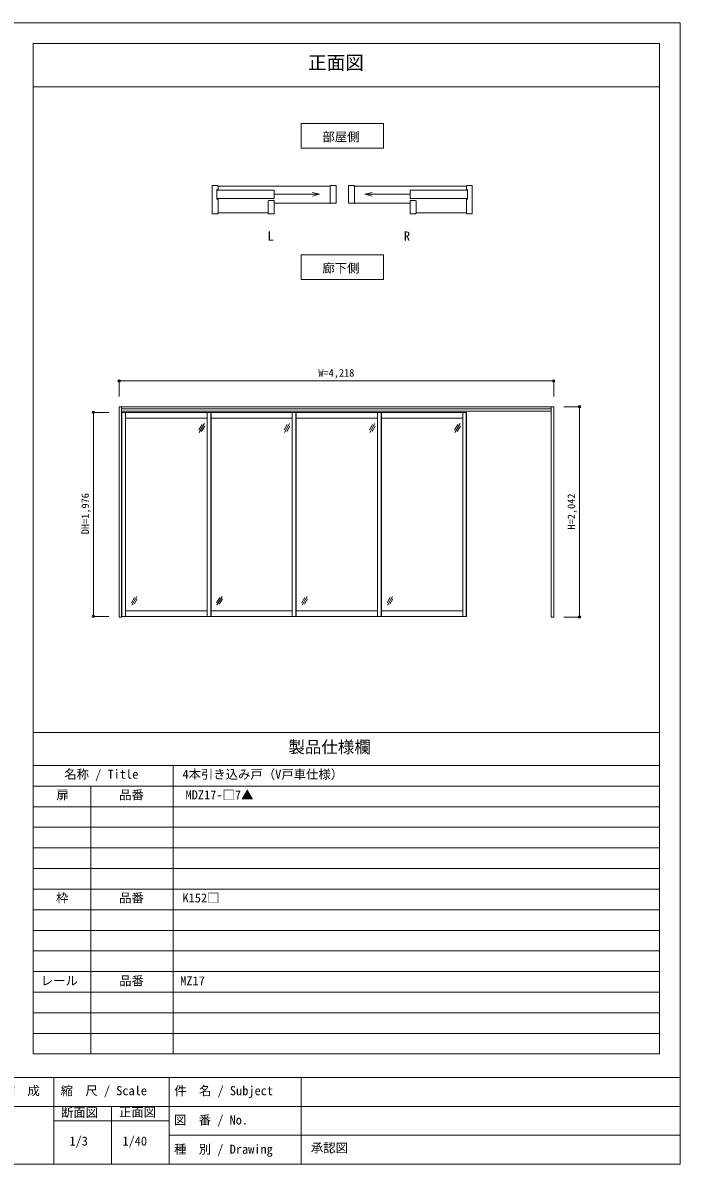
# Model space of a CAD drawing. Units: millimetres on the paper, enlarged 3 times, with parts at other scales. Extents: x -596 to 604, y -411 to 420.
# Drawn here: x 126 to 604, y -411 to 420 of the extents above; entities that cross this region are included whole.
import ezdxf
from ezdxf.enums import TextEntityAlignment as Align

# ---------------------------------------------------------------- set-up
doc = ezdxf.new("R2010")
doc.units = ezdxf.units.MM
doc.header["$LTSCALE"] = 3
doc.header["$PDMODE"] = 32
doc.header["$PDSIZE"] = 1.8
for name, color, linetype, lineweight in [('1-0_H-SYM', 7, 'Continuous', 20), ('1-1_0', 7, 'Continuous', 20), ('3-0', 7, 'Continuous', 20)]:
    doc.layers.add(name, color=color, linetype=linetype, lineweight=lineweight)
doc.styles.add('ＭＳ ゴシック', font='')
doc.styles.get('ＭＳ ゴシック').set_extended_font_data('MS Gothic')

msp = doc.modelspace()

# ---------------------------------------------------------------- linework, layer by layer
at = {"layer": '1-0_H-SYM'}
for p, q in [((133.5, -96.75), (133.5, 405)), ((133.5, -120.75), (589.5, -120.75))]:
    msp.add_line(p, q, dxfattribs=at)
at = {"layer": '1-1_0'}
for p, q in [((589.5, 405), (133.5, 405)), ((589.5, -330.75), (589.5, 405)), ((133.5, 373.5), (589.5, 373.5)), ((589.5, -96.75), (589.5, 373.5)), ((133.5, -330.75), (133.5, -96.75)), ((133.5, -96.75), (589.5, -96.75)), ((133.5, -96.75), (589.5, -96.75)), ((235.5, -330.75), (235.5, -120.75)), ((133.5, -135.75), (589.5, -135.75)), ((175.5, -330.75), (175.5, -135.75)), ((133.5, -150.75), (589.5, -150.75)), ((133.5, -165.75), (589.5, -165.75)), ((133.5, -180.75), (589.5, -180.75)), ((133.5, -195.75), (589.5, -195.75)), ((133.5, -210.75), (589.5, -210.75)), ((133.5, -225.75), (589.5, -225.75)), ((133.5, -240.75), (589.5, -240.75)), ((133.5, -255.75), (589.5, -255.75)), ((133.5, -270.75), (589.5, -270.75)), ((133.5, -285.75), (589.5, -285.75)), ((133.5, -300.75), (589.5, -300.75)), ((133.5, -315.75), (589.5, -315.75)), ((133.5, -330.75), (589.5, -330.75)), ((604.5, -348), (-595.5, -348)), ((148.5, -348), (148.5, -411)), ((232.5, -348), (232.5, -411)), ((328.5, -348), (328.5, -411)), ((604.5, -369), (-352.5, -369)), ((190.5, -369), (190.5, -411)), ((232.5, -379.5), (148.5, -379.5)), ((604.5, -390), (232.5, -390))]:
    msp.add_line(p, q, dxfattribs=at)
msp.add_lwpolyline([(-595.5, -411), (604.5, -411), (604.5, 420), (-595.5, 420)], close=True, dxfattribs=at)
msp.add_lwpolyline([(133.5, -96.75), (133.5, 373.5), (589.5, 373.5)], dxfattribs=at)
at = {"layer": '3-0'}
for p, q in [((267.708, 301.556), (263.838, 301.556)), ((263.838, 281.036), (263.838, 301.556)), ((268.158, 301.016), (349.698, 301.016)), ((349.698, 301.106), (349.698, 288.776)), ((354.018, 288.776), (354.018, 301.556)), ((363.018, 288.776), (363.018, 301.556)), ((367.338, 301.106), (367.338, 288.776)), ((448.878, 301.016), (367.338, 301.016)), ((449.328, 301.556), (453.198, 301.556)), ((453.198, 281.036), (453.198, 301.556)), ((267.258, 298.676), (267.258, 291.611)), ((268.158, 298.676), (267.258, 298.676)), ((267.258, 298.136), (308.961, 298.136)), ((308.961, 292.196), (267.258, 292.196)), ((267.258, 291.611), (268.158, 291.611)), ((308.961, 298.136), (308.961, 292.196)), ((308.961, 295.166), (342.062, 295.166)), ((342.062, 295.166), (336.846, 296.564)), ((342.062, 295.166), (336.846, 293.769)), ((374.973, 295.166), (380.189, 296.564)), ((374.973, 295.166), (380.189, 293.769)), ((408.074, 295.166), (374.973, 295.166)), ((449.778, 298.136), (408.074, 298.136)), ((408.074, 298.136), (408.074, 292.196)), ((408.074, 292.196), (449.778, 292.196)), ((448.878, 298.676), (449.778, 298.676)), ((449.778, 291.611), (448.878, 291.611)), ((449.778, 298.676), (449.778, 291.611)), ((308.961, 281.036), (308.961, 290.756)), ((308.961, 288.776), (354.018, 288.776)), ((408.074, 288.776), (363.018, 288.776)), ((408.074, 281.036), (408.074, 290.756)), ((267.708, 281.036), (263.838, 281.036)), ((268.158, 281.576), (304.641, 281.576)), ((448.878, 281.576), (412.394, 281.576)), ((449.328, 281.036), (453.198, 281.036)), ((196.083, 159.258), (196.083, 148.008)), ((196.083, 159.258), (512.433, 159.258)), ((512.433, 159.258), (512.433, 148.008)), ((177.333, 136.345), (188.583, 136.345)), ((177.333, 136.345), (177.333, -12.155)), ((512.433, 140.508), (196.083, 140.508)), ((196.083, 140.508), (196.083, -12.642)), ((197.883, -12.642), (197.883, 140.508)), ((197.883, 138.933), (510.633, 138.933)), ((197.883, 137.245), (510.633, 137.245)), ((198.108, -12.155), (198.108, 136.345)), ((198.108, 136.345), (449.058, 136.345)), ((200.733, -12.155), (200.733, 136.345)), ((260.133, -12.155), (260.133, 136.345)), ((262.758, -12.155), (262.758, 136.345)), ((262.983, -12.155), (262.983, 136.345)), ((322.158, -12.155), (322.158, 136.345)), ((324.783, -12.155), (324.783, 136.345)), ((325.008, -12.155), (325.008, 136.345)), ((384.183, -12.155), (384.183, 136.345)), ((386.808, -12.155), (386.808, 136.345)), ((387.033, -12.155), (387.033, 136.345)), ((446.208, -12.155), (446.208, 136.345)), ((448.833, -12.155), (448.833, 136.345)), ((449.058, -12.155), (449.058, 136.345)), ((510.633, 140.508), (510.633, -12.642)), ((512.433, -12.642), (512.433, 140.508)), ((519.933, 140.508), (531.183, 140.508)), ((531.183, 140.508), (519.933, 140.508)), ((531.183, 140.508), (531.183, -12.642)), ((200.733, 132.22), (260.133, 132.22)), ((254.232, 123.631), (256.482, 127.528)), ((254.456, 121.77), (258.206, 128.265)), ((256.18, 122.506), (258.43, 126.403)), ((262.983, 132.22), (322.158, 132.22)), ((316.257, 123.631), (318.507, 127.528)), ((316.481, 121.77), (320.231, 128.265)), ((318.205, 122.506), (320.455, 126.403)), ((325.008, 132.22), (384.183, 132.22)), ((378.282, 123.631), (380.532, 127.528)), ((378.506, 121.77), (382.256, 128.265)), ((380.23, 122.506), (382.48, 126.403)), ((387.033, 132.22), (446.208, 132.22)), ((440.307, 123.631), (442.557, 127.528)), ((440.531, 121.77), (444.281, 128.265)), ((442.255, 122.506), (444.505, 126.403)), ((207.311, 1.684), (205.061, -2.213)), ((209.035, 2.421), (205.285, -4.074)), ((209.259, 0.559), (207.009, -3.338)), ((269.336, 1.684), (267.086, -2.213)), ((271.06, 2.421), (267.31, -4.074)), ((271.284, 0.559), (269.034, -3.338)), ((331.361, 1.684), (329.111, -2.213)), ((333.085, 2.421), (329.335, -4.074)), ((333.309, 0.559), (331.059, -3.338)), ((393.386, 1.684), (391.136, -2.213)), ((395.11, 2.421), (391.36, -4.074)), ((395.334, 0.559), (393.084, -3.338)), ((260.133, -8.03), (200.733, -8.03)), ((322.158, -8.03), (262.983, -8.03)), ((384.183, -8.03), (325.008, -8.03)), ((446.208, -8.03), (387.033, -8.03)), ((177.333, -12.155), (188.583, -12.155)), ((196.083, -12.642), (197.883, -12.642)), ((449.058, -12.155), (198.108, -12.155)), ((510.633, -12.642), (512.433, -12.642)), ((531.183, -12.642), (519.933, -12.642))]:
    msp.add_line(p, q, dxfattribs=at)
for points in [[(328.518, 346.78), (388.518, 346.78), (388.518, 328.78), (328.518, 328.78)], [(328.518, 233.174), (388.518, 233.174), (388.518, 251.174), (328.518, 251.174)]]:
    msp.add_lwpolyline(points, close=True, dxfattribs=at)
for points in [[(267.708, 301.556), (268.158, 301.106), (268.158, 298.676)], [(349.698, 301.106), (350.148, 301.556), (354.018, 301.556)], [(367.338, 301.106), (366.888, 301.556), (363.018, 301.556)], [(449.328, 301.556), (448.878, 301.106), (448.878, 298.676)], [(267.708, 281.036), (268.158, 281.486), (268.158, 291.611)], [(449.328, 281.036), (448.878, 281.486), (448.878, 291.611)], [(304.641, 281.486), (304.641, 290.306), (305.091, 290.756), (308.961, 290.756)], [(412.394, 281.486), (412.394, 290.306), (411.944, 290.756), (408.074, 290.756)], [(304.641, 281.486), (305.091, 281.036), (308.961, 281.036)], [(412.394, 281.486), (411.944, 281.036), (408.074, 281.036)]]:
    msp.add_lwpolyline(points, dxfattribs=at)
at = {"layer": '3-0', "color": 3}
for p in [(196.083, 159.258), (512.433, 159.258), (531.183, 140.508), (177.333, 136.345), (177.333, -12.155), (531.183, -12.642)]:
    msp.add_point(p, dxfattribs=at)

# ---------------------------------------------------------------- texts
at = {"layer": '1-1_0', "style": 'ＭＳ ゴシック'}
for s, height, p in [('正面図', 9.897, (333.672, 383.093)), ('製品仕様欄', 8.798, (319.319, -114.321)), ('名称 / Title', 6.598, (156.192, -132.317)), ('4本引き込み戸（V戸車仕様）', 6.598, (242.2, -132.409)), ('扉', 6.598, (150.4, -147.409)), ('品番', 6.598, (196.1, -147.409)), ('MDZ17-□7▲', 6.598, (244.45, -147.409)), ('枠', 6.598, (150.2, -222.409)), ('品番', 6.598, (196.1, -222.409)), ('K152□', 6.598, (242.2, -222.409)), ('レール', 6.598, (139.095, -282.708)), ('品番', 6.598, (196.125, -282.75)), ('MZ17', 6.598, (240.557, -282.75)), ('作\u3000成', 6.598, (111.35, -362.764)), ('縮\u3000尺 / Scale', 6.598, (153.505, -362.764)), ('件\u3000名 / Subject', 6.598, (236.283, -362.771)), ('断面図', 6.598, (153.763, -378.644)), ('正面図', 6.598, (196.002, -378.431)), ('図\u3000番 / No.', 6.598, (236.032, -384.105)), ('1/3', 6.598, (159.875, -399.434)), ('1/40', 6.598, (198.5, -399.434)), ('種\u3000別 / Drawing', 6.598, (236.083, -405.386)), ('承認図', 6.598, (335.709, -404.429))]:
    msp.add_text(s, height=height, dxfattribs=at).set_placement(p, align=Align.BOTTOM_LEFT)
at = {"layer": '3-0', "style": 'ＭＳ ゴシック'}
for s, p in [('部屋側', (344.04, 331.78)), ('L', (304.176, 259.514)), ('R', (403.356, 259.514)), ('廊下側', (344.04, 236.174))]:
    msp.add_text(s, height=6.598, dxfattribs=at).set_placement(p, align=Align.BOTTOM_LEFT)
at = {"layer": '3-0', "color": 4, "style": 'ＭＳ ゴシック'}
msp.add_text('W=4,218', height=5.499, dxfattribs=at).set_placement((341.133, 160.758), align=Align.BOTTOM_LEFT)
for s, p in [('DH=1,976', (175.833, 47.658)), ('H=2,042', (529.683, 51.108))]:
    msp.add_text(s, height=5.499, rotation=90, dxfattribs=at).set_placement(p, align=Align.BOTTOM_LEFT)

doc.saveas('drawing.dxf')
